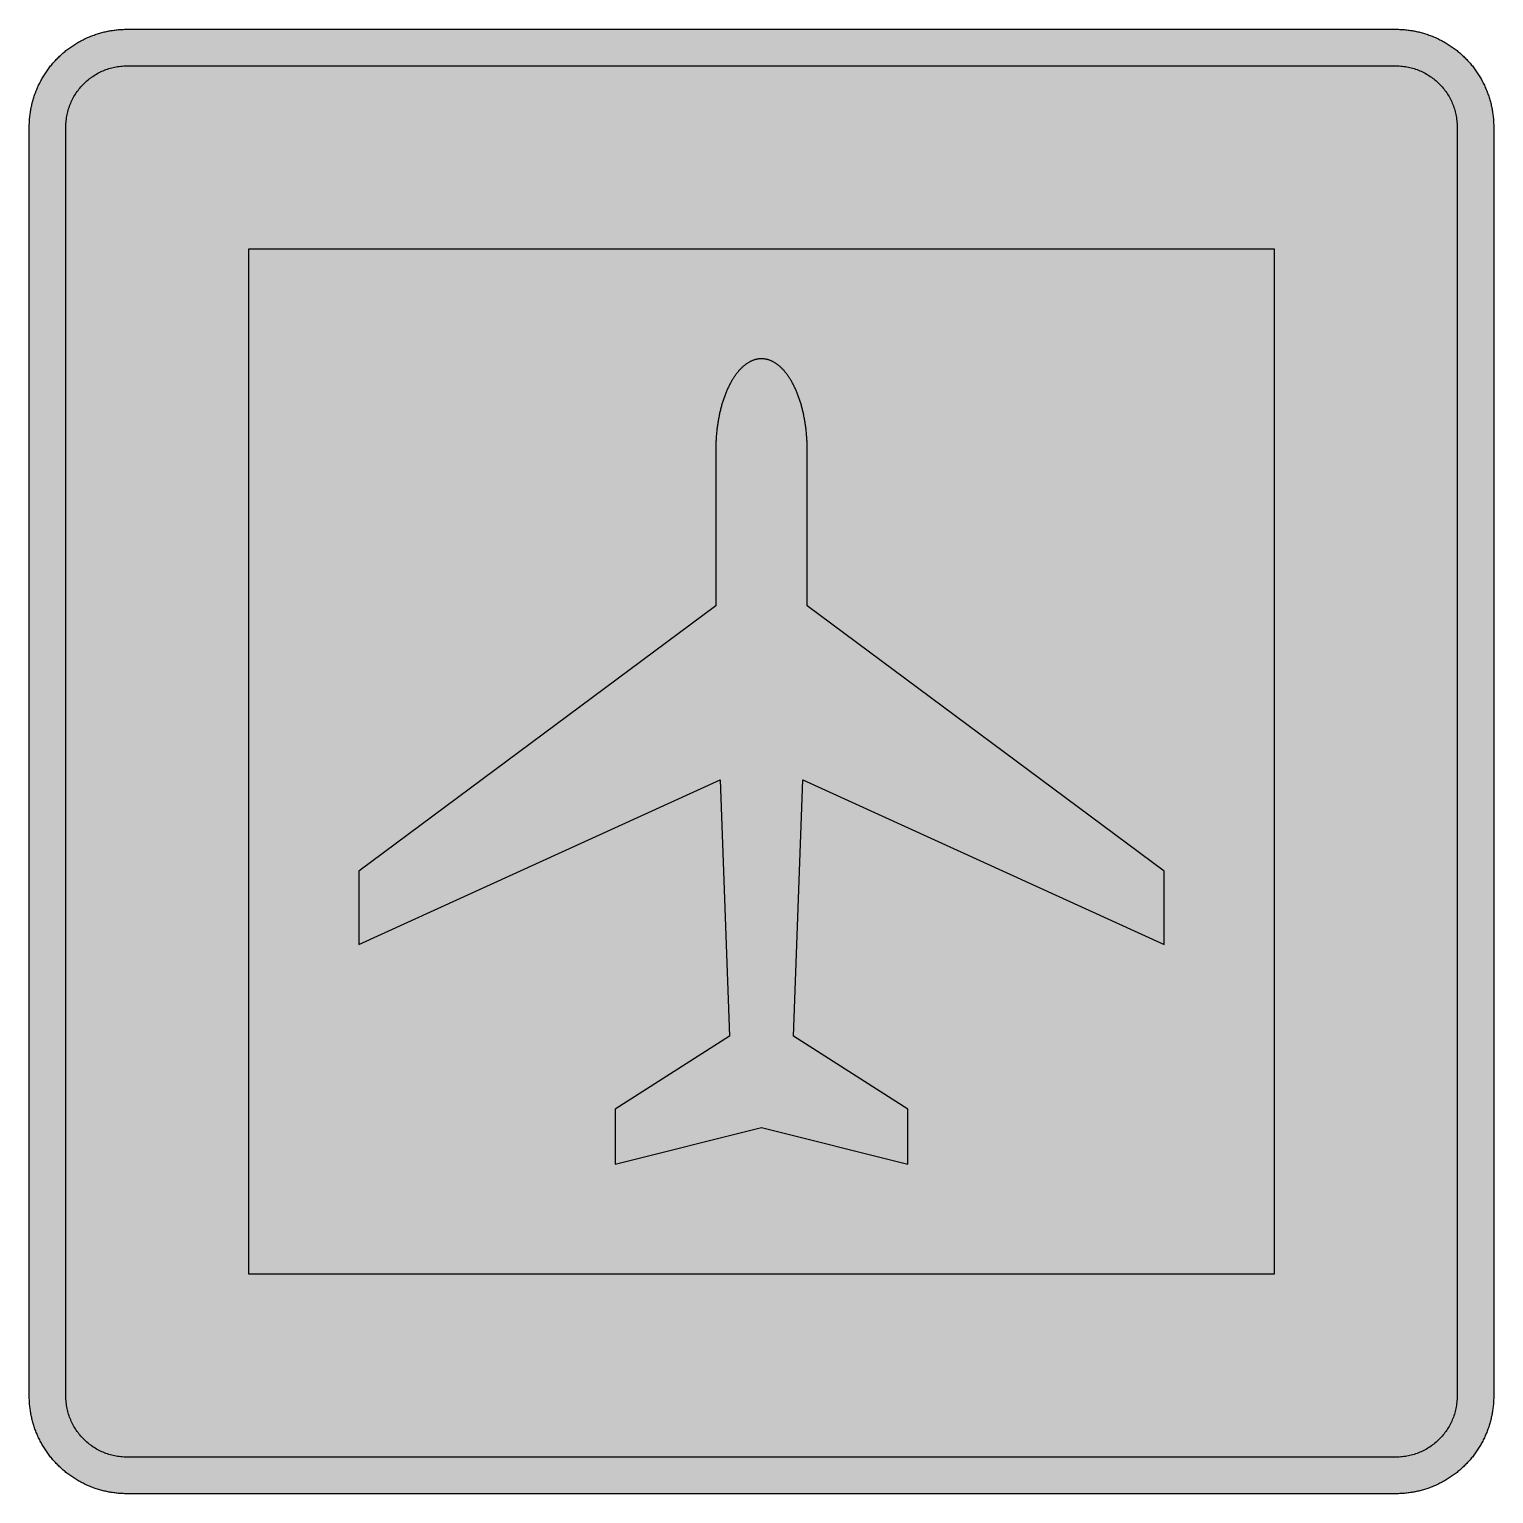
# Model space of a CAD drawing. Header units: millimetres. Extents: x 0 to 212, y 0 to 212.
import ezdxf

# ---------------------------------------------------------------- set-up
doc = ezdxf.new("R2010")
doc.units = ezdxf.units.MM

msp = doc.modelspace()

# ---------------------------------------------------------------- hatches: boundary and pattern name
for color, points in [(254, [(14.1633, 0.0536), (13.9878, 0.0533), (13.8125, 0.0559), (13.6373, 0.061), (13.462, 0.0686), (13.2893, 0.0787), (13.114, 0.0914), (12.9413, 0.1041), (12.7686, 0.1219), (12.5959, 0.1397), (12.4231, 0.16), (12.2504, 0.1829), (12.0777, 0.2057), (11.9075, 0.2337), (11.7373, 0.2616), (11.5672, 0.2921), (11.397, 0.3251), (11.2268, 0.3607), (11.0592, 0.3988), (10.8915, 0.4369), (10.7239, 0.4775), (10.5562, 0.5207), (10.3886, 0.5664), (10.2235, 0.6121), (10.0584, 0.6629), (9.8933, 0.7137), (9.7307, 0.7671), (9.5682, 0.8204), (9.4056, 0.8788), (9.2431, 0.9373), (9.083, 0.9982), (8.923, 1.0617), (8.763, 1.1252), (8.6055, 1.1938), (8.4455, 1.2624), (8.2906, 1.331), (8.1331, 1.4046), (7.9781, 1.4783), (7.8232, 1.5545), (7.6708, 1.6332), (7.5184, 1.7145), (7.366, 1.7958), (7.2161, 1.8796), (7.0663, 1.966), (6.919, 2.0523), (6.7716, 2.1438), (6.6243, 2.2352), (6.4795, 2.3266), (6.3348, 2.4232), (6.19, 2.5197), (6.0477, 2.6187), (5.908, 2.7178), (5.7683, 2.8194), (5.6286, 2.9235), (5.4915, 3.0302), (5.3543, 3.1369), (5.2197, 3.2461), (5.0851, 3.3579), (4.953, 3.4722), (4.8209, 3.5865), (4.6914, 3.7033), (4.5644, 3.8202), (4.4348, 3.9395), (4.3104, 4.0615), (4.1859, 4.1859), (4.0615, 4.3104), (3.9395, 4.4348), (3.8202, 4.5618), (3.7033, 4.6914), (3.5865, 4.8209), (3.4722, 4.953), (3.3579, 5.0851), (3.2487, 5.2197), (3.1369, 5.3543), (3.0302, 5.4915), (2.9235, 5.6286), (2.8194, 5.7683), (2.7178, 5.908), (2.6187, 6.0477), (2.5197, 6.19), (2.4232, 6.3348), (2.3266, 6.477), (2.2352, 6.6243), (2.1438, 6.7691), (2.0523, 6.9164), (1.966, 7.0663), (1.8796, 7.2161), (1.7958, 7.366), (1.7145, 7.5184), (1.6332, 7.6708), (1.5545, 7.8232), (1.4783, 7.9781), (1.4046, 8.1331), (1.331, 8.2906), (1.2598, 8.4455), (1.1913, 8.603), (1.1252, 8.763), (1.0592, 8.923), (0.9982, 9.083), (0.9373, 9.2431), (0.8763, 9.4056), (0.8204, 9.5682), (0.7645, 9.7307), (0.7112, 9.8933), (0.6604, 10.0584), (0.6121, 10.2235), (0.5639, 10.3911), (0.5207, 10.5562), (0.4775, 10.7239), (0.4343, 10.8915), (0.3962, 11.0592), (0.3607, 11.2268), (0.3251, 11.397), (0.2921, 11.5672), (0.2616, 11.7373), (0.2311, 11.9075), (0.2057, 12.0802), (0.1803, 12.2504), (0.1575, 12.4231), (0.1372, 12.5959), (0.1194, 12.7686), (0.1041, 12.9413), (0.0889, 13.1166), (0.0787, 13.2893), (0.0686, 13.4645), (0.061, 13.6373), (0.0559, 13.8125), (0.0508, 13.9878), (0.0508, 14.163), (0.0522, 197.6092), (0.0508, 197.7822), (0.0559, 197.9574), (0.061, 198.1327), (0.0686, 198.308), (0.0787, 198.4807), (0.0889, 198.6559), (0.1041, 198.8287), (0.1194, 199.0014), (0.1372, 199.1741), (0.1575, 199.3468), (0.1803, 199.5195), (0.2057, 199.6923), (0.2311, 199.8624), (0.2616, 200.0326), (0.2921, 200.2028), (0.3251, 200.373), (0.3607, 200.5432), (0.3962, 200.7108), (0.4343, 200.8784), (0.4775, 201.0461), (0.5207, 201.2137), (0.5639, 201.3814), (0.6121, 201.5465), (0.6604, 201.7116), (0.7112, 201.8767), (0.7645, 202.0392), (0.8204, 202.2018), (0.8763, 202.3643), (0.9373, 202.5269), (0.9982, 202.6869), (1.0592, 202.8469), (1.1252, 203.007), (1.1913, 203.1644), (1.2598, 203.3245), (1.331, 203.4794), (1.4046, 203.6369), (1.4783, 203.7918), (1.5545, 203.9468), (1.6332, 204.0992), (1.7145, 204.2516), (1.7958, 204.404), (1.8796, 204.5538), (1.966, 204.7037), (2.0523, 204.851), (2.1438, 204.9983), (2.2352, 205.1456), (2.3266, 205.2904), (2.4232, 205.4352), (2.5197, 205.58), (2.6187, 205.7222), (2.7178, 205.8619), (2.8194, 206.0016), (2.9235, 206.1413), (3.0302, 206.2785), (3.1369, 206.4156), (3.2487, 206.5503), (3.3579, 206.6849), (3.4722, 206.817), (3.5865, 206.949), (3.7033, 207.0786), (3.8202, 207.2056), (3.9395, 207.3351), (4.0615, 207.4596), (4.1859, 207.584), (4.3104, 207.7085), (4.4348, 207.8304), (4.5644, 207.9498), (4.6914, 208.0666), (4.8209, 208.1835), (4.953, 208.2978), (5.0851, 208.4121), (5.2197, 208.5213), (5.3543, 208.6331), (5.4915, 208.7397), (5.6286, 208.8464), (5.7683, 208.9506), (5.908, 209.0522), (6.0477, 209.1512), (6.19, 209.2503), (6.3348, 209.3468), (6.4795, 209.4433), (6.6243, 209.5348), (6.7716, 209.6262), (6.919, 209.7176), (7.0663, 209.804), (7.2161, 209.8904), (7.366, 209.9742), (7.5184, 210.0555), (7.6708, 210.1367), (7.8232, 210.2155), (7.9781, 210.2917), (8.1331, 210.3653), (8.2906, 210.439), (8.4455, 210.5101), (8.6055, 210.5787), (8.763, 210.6447), (8.923, 210.7108), (9.083, 210.7717), (9.2431, 210.8327), (9.4056, 210.8937), (9.5682, 210.9495), (9.7307, 211.0054), (9.8933, 211.0588), (10.0584, 211.1096), (10.2235, 211.1578), (10.3886, 211.2061), (10.5562, 211.2493), (10.7239, 211.2924), (10.8915, 211.3356), (11.0592, 211.3737), (11.2268, 211.4093), (11.397, 211.4448), (11.5672, 211.4779), (11.7373, 211.5083), (11.9075, 211.5388), (12.0777, 211.5642), (12.2504, 211.5896), (12.4231, 211.6125), (12.5959, 211.6328), (12.7686, 211.6506), (12.9413, 211.6658), (13.114, 211.6811), (13.2893, 211.6912), (13.462, 211.7014), (13.6373, 211.709), (13.8125, 211.7141), (13.9878, 211.7192), (14.163, 211.7192), (197.6078, 211.7203), (197.7822, 211.7192), (197.9574, 211.7141), (198.1327, 211.709), (198.3054, 211.7014), (198.4807, 211.6912), (198.6534, 211.6811), (198.8287, 211.6658), (199.0014, 211.6506), (199.1741, 211.6328), (199.3468, 211.6125), (199.5195, 211.5896), (199.6897, 211.5642), (199.8624, 211.5388), (200.0326, 211.5083), (200.2028, 211.4779), (200.373, 211.4448), (200.5432, 211.4093), (200.7108, 211.3737), (200.8784, 211.3356), (201.0461, 211.2924), (201.2137, 211.2493), (201.3788, 211.2061), (201.5465, 211.1578), (201.7116, 211.1096), (201.8767, 211.0588), (202.0392, 211.0054), (202.2018, 210.9495), (202.3643, 210.8937), (202.5269, 210.8327), (202.6869, 210.7717), (202.8469, 210.7108), (203.007, 210.6447), (203.167, 210.5787), (203.3245, 210.5101), (203.4794, 210.439), (203.6369, 210.3653), (203.7918, 210.2917), (203.9468, 210.2155), (204.0992, 210.1367), (204.2516, 210.0555), (204.404, 209.9742), (204.5538, 209.8904), (204.7037, 209.804), (204.8535, 209.7176), (205.0009, 209.6262), (205.1456, 209.5348), (205.293, 209.4433), (205.4352, 209.3468), (205.58, 209.2503), (205.7222, 209.1512), (205.8619, 209.0522), (206.0016, 208.9506), (206.1413, 208.8464), (206.2785, 208.7397), (206.4156, 208.6331), (206.5503, 208.5213), (206.6849, 208.4121), (206.817, 208.2978), (206.949, 208.1835), (207.0786, 208.0666), (207.2081, 207.9498), (207.3351, 207.8304), (207.4596, 207.7085), (207.584, 207.584), (207.7085, 207.4596), (207.8304, 207.3351), (207.9498, 207.2056), (208.0666, 207.0786), (208.1835, 206.949), (208.2978, 206.817), (208.4121, 206.6849), (208.5238, 206.5503), (208.6331, 206.4156), (208.7397, 206.2785), (208.8464, 206.1413), (208.9506, 206.0016), (209.0522, 205.8619), (209.1512, 205.7222), (209.2503, 205.58), (209.3468, 205.4352), (209.4433, 205.2904), (209.5348, 205.1456), (209.6262, 204.9983), (209.7176, 204.851), (209.804, 204.7037), (209.8904, 204.5538), (209.9742, 204.404), (210.0555, 204.2516), (210.1367, 204.0992), (210.2155, 203.9468), (210.2917, 203.7918), (210.3653, 203.6369), (210.439, 203.4794), (210.5076, 203.3245), (210.5762, 203.1644), (210.6447, 203.007), (210.7082, 202.8469), (210.7717, 202.6869), (210.8327, 202.5269), (210.8911, 202.3643), (210.9495, 202.2018), (211.0029, 202.0392), (211.0562, 201.8767), (211.107, 201.7116), (211.1578, 201.5465), (211.2035, 201.3814), (211.2493, 201.2137), (211.2924, 201.0461), (211.3331, 200.8784), (211.3712, 200.7108), (211.4093, 200.5432), (211.4448, 200.373), (211.4779, 200.2028), (211.5083, 200.0326), (211.5363, 199.8624), (211.5642, 199.6923), (211.5871, 199.5195), (211.6099, 199.3468), (211.6303, 199.1741), (211.648, 199.0014), (211.6658, 198.8287), (211.6785, 198.6559), (211.6912, 198.4807), (211.7014, 198.308), (211.709, 198.1327), (211.7141, 197.9574), (211.7166, 197.7822), (211.7166, 197.6069), (211.7189, 14.1647), (211.7166, 13.9878), (211.7141, 13.8125), (211.709, 13.6373), (211.7014, 13.4645), (211.6912, 13.2893), (211.6785, 13.1166), (211.6658, 12.9413), (211.648, 12.7686), (211.6303, 12.5959), (211.6099, 12.4231), (211.5871, 12.2504), (211.5642, 12.0802), (211.5363, 11.9075), (211.5083, 11.7373), (211.4779, 11.5672), (211.4448, 11.397), (211.4093, 11.2268), (211.3712, 11.0592), (211.3331, 10.8915), (211.2924, 10.7239), (211.2493, 10.5562), (211.2035, 10.3911), (211.1578, 10.2235), (211.107, 10.0584), (211.0562, 9.8933), (211.0029, 9.7307), (210.9495, 9.5682), (210.8911, 9.4056), (210.8327, 9.2431), (210.7717, 9.083), (210.7082, 8.923), (210.6447, 8.763), (210.5762, 8.603), (210.5076, 8.4455), (210.439, 8.2906), (210.3653, 8.1331), (210.2917, 7.9781), (210.2155, 7.8232), (210.1367, 7.6708), (210.0555, 7.5184), (209.9742, 7.366), (209.8904, 7.2161), (209.804, 7.0663), (209.7176, 6.9164), (209.6262, 6.7691), (209.5348, 6.6243), (209.4433, 6.477), (209.3468, 6.3348), (209.2503, 6.19), (209.1512, 6.0477), (209.0522, 5.908), (208.9506, 5.7683), (208.8464, 5.6286), (208.7397, 5.4915), (208.6331, 5.3543), (208.5238, 5.2197), (208.4121, 5.0851), (208.2978, 4.953), (208.1835, 4.8209), (208.0666, 4.6914), (207.9498, 4.5618), (207.8304, 4.4348), (207.7085, 4.3104), (207.584, 4.1859), (207.4596, 4.0615), (207.3351, 3.9395), (207.2081, 3.8202), (207.0786, 3.7033), (206.949, 3.5865), (206.817, 3.4722), (206.6849, 3.3579), (206.5503, 3.2461), (206.4156, 3.1369), (206.2785, 3.0302), (206.1413, 2.9235), (206.0016, 2.8194), (205.8619, 2.7178), (205.7222, 2.6187), (205.58, 2.5197), (205.4352, 2.4232), (205.293, 2.3266), (205.1456, 2.2352), (205.0009, 2.1438), (204.8535, 2.0523), (204.7037, 1.966), (204.5538, 1.8796), (204.404, 1.7958), (204.2516, 1.7145), (204.0992, 1.6332), (203.9468, 1.5545), (203.7918, 1.4783), (203.6369, 1.4046), (203.4794, 1.331), (203.3245, 1.2624), (203.167, 1.1938), (203.007, 1.1252), (202.8469, 1.0617), (202.6869, 0.9982), (202.5269, 0.9373), (202.3643, 0.8788), (202.2018, 0.8204), (202.0392, 0.7671), (201.8767, 0.7137), (201.7116, 0.6629), (201.5465, 0.6121), (201.3788, 0.5664), (201.2137, 0.5207), (201.0461, 0.4775), (200.8784, 0.4369), (200.7108, 0.3988), (200.5432, 0.3607), (200.373, 0.3251), (200.2028, 0.2921), (200.0326, 0.2616), (199.8624, 0.2337), (199.6897, 0.2057), (199.5195, 0.1829), (199.3468, 0.16), (199.1741, 0.1397), (199.0014, 0.1219), (198.8287, 0.1041), (198.6534, 0.0914), (198.4807, 0.0787), (198.3054, 0.0686), (198.1327, 0.061), (197.9574, 0.0559), (197.7822, 0.0533), (197.6069, 0.0533)]), (144, [(14.1633, 5.3453), (13.9344, 5.3467), (13.7084, 5.3543), (13.4849, 5.3696), (13.2613, 5.3899), (13.0378, 5.4153), (12.8194, 5.4458), (12.6009, 5.4813), (12.385, 5.522), (12.1717, 5.5702), (11.9583, 5.621), (11.7475, 5.6794), (11.5392, 5.7404), (11.3335, 5.8064), (11.1303, 5.8801), (10.9296, 5.9563), (10.729, 6.0376), (10.5334, 6.1239), (10.3378, 6.2128), (10.1473, 6.3094), (9.9593, 6.4084), (9.7714, 6.5126), (9.5885, 6.6218), (9.4082, 6.7335), (9.2304, 6.8504), (9.0576, 6.9698), (8.8849, 7.0968), (8.7173, 7.2238), (8.5522, 7.3584), (8.3896, 7.4955), (8.2321, 7.6352), (8.0772, 7.78), (7.9273, 7.9273), (7.7775, 8.0772), (7.6352, 8.2321), (7.493, 8.3922), (7.3558, 8.5522), (7.2238, 8.7173), (7.0942, 8.8875), (6.9698, 9.0576), (6.8504, 9.2329), (6.7335, 9.4107), (6.6192, 9.591), (6.5126, 9.7739), (6.4084, 9.9593), (6.3068, 10.1473), (6.2128, 10.3403), (6.1214, 10.5334), (6.035, 10.7315), (5.9538, 10.9296), (5.8776, 11.1303), (5.8064, 11.3335), (5.7404, 11.5418), (5.6769, 11.75), (5.621, 11.9583), (5.5677, 12.1717), (5.522, 12.385), (5.4813, 12.6009), (5.4432, 12.8194), (5.4127, 13.0404), (5.3873, 13.2613), (5.3696, 13.4849), (5.3543, 13.7084), (5.3467, 13.937), (5.3416, 14.163), (5.3439, 197.6092), (5.3467, 197.8355), (5.3543, 198.0616), (5.3696, 198.2851), (5.3873, 198.5086), (5.4127, 198.7321), (5.4432, 198.9506), (5.4813, 199.169), (5.522, 199.3849), (5.5677, 199.5983), (5.621, 199.8116), (5.6769, 200.0225), (5.7404, 200.2307), (5.8064, 200.4365), (5.8776, 200.6397), (5.9538, 200.8403), (6.035, 201.041), (6.1214, 201.2366), (6.2128, 201.4322), (6.3068, 201.6227), (6.4084, 201.8106), (6.5126, 201.9986), (6.6192, 202.1815), (6.7335, 202.3618), (6.8504, 202.5396), (6.9698, 202.7123), (7.0942, 202.885), (7.2238, 203.0527), (7.3558, 203.2178), (7.493, 203.3803), (7.6352, 203.5378), (7.7775, 203.6928), (7.9273, 203.8426), (8.0772, 203.9925), (8.2321, 204.1347), (8.3896, 204.277), (8.5522, 204.4141), (8.7173, 204.5462), (8.8849, 204.6757), (9.0576, 204.8002), (9.2304, 204.9196), (9.4082, 205.0364), (9.5885, 205.1507), (9.7714, 205.2574), (9.9593, 205.3615), (10.1473, 205.4631), (10.3378, 205.5571), (10.5334, 205.6486), (10.729, 205.7349), (10.9296, 205.8162), (11.1303, 205.8924), (11.3335, 205.9635), (11.5392, 206.0296), (11.7475, 206.0931), (11.9583, 206.1489), (12.1717, 206.2023), (12.385, 206.248), (12.6009, 206.2886), (12.8194, 206.3267), (13.0378, 206.3572), (13.2613, 206.3826), (13.4849, 206.4004), (13.7084, 206.4156), (13.9344, 206.4233), (14.163, 206.4283), (197.6078, 206.4286), (197.833, 206.4233), (198.0616, 206.4156), (198.2851, 206.4004), (198.5086, 206.3826), (198.7296, 206.3572), (198.9506, 206.3267), (199.169, 206.2886), (199.3849, 206.248), (199.5983, 206.2023), (199.8116, 206.1489), (200.0199, 206.0931), (200.2282, 206.0296), (200.4365, 205.9635), (200.6397, 205.8924), (200.8403, 205.8162), (201.0385, 205.7349), (201.2366, 205.6486), (201.4296, 205.5571), (201.6227, 205.4631), (201.8106, 205.3615), (201.996, 205.2574), (202.1789, 205.1507), (202.3593, 205.0364), (202.5371, 204.9196), (202.7123, 204.8002), (202.8825, 204.6757), (203.0527, 204.5462), (203.2178, 204.4141), (203.3778, 204.277), (203.5378, 204.1347), (203.6928, 203.9925), (203.8426, 203.8426), (203.9899, 203.6928), (204.1347, 203.5378), (204.2744, 203.3803), (204.4116, 203.2178), (204.5462, 203.0527), (204.6732, 202.885), (204.8002, 202.7123), (204.9196, 202.5396), (205.0364, 202.3618), (205.1482, 202.1815), (205.2574, 201.9986), (205.3615, 201.8106), (205.4606, 201.6227), (205.5571, 201.4322), (205.646, 201.2366), (205.7324, 201.041), (205.8137, 200.8403), (205.8899, 200.6397), (205.9635, 200.4365), (206.0296, 200.2307), (206.0905, 200.0225), (206.1489, 199.8116), (206.1997, 199.5983), (206.248, 199.3849), (206.2886, 199.169), (206.3242, 198.9506), (206.3547, 198.7321), (206.3801, 198.5086), (206.4004, 198.2851), (206.4156, 198.0616), (206.4233, 197.8355), (206.4258, 197.6069), (206.4272, 14.1647), (206.4233, 13.937), (206.4156, 13.7084), (206.4004, 13.4849), (206.3801, 13.2613), (206.3547, 13.0404), (206.3242, 12.8194), (206.2886, 12.6009), (206.248, 12.385), (206.1997, 12.1717), (206.1489, 11.9583), (206.0905, 11.75), (206.0296, 11.5418), (205.9635, 11.3335), (205.8899, 11.1303), (205.8137, 10.9296), (205.7324, 10.7315), (205.646, 10.5334), (205.5571, 10.3403), (205.4606, 10.1473), (205.3615, 9.9593), (205.2574, 9.7739), (205.1482, 9.591), (205.0364, 9.4107), (204.9196, 9.2329), (204.8002, 9.0576), (204.6732, 8.8875), (204.5462, 8.7173), (204.4116, 8.5522), (204.2744, 8.3922), (204.1347, 8.2321), (203.9899, 8.0772), (203.8426, 7.9273), (203.6928, 7.78), (203.5378, 7.6352), (203.3778, 7.4955), (203.2178, 7.3584), (203.0527, 7.2238), (202.8825, 7.0968), (202.7123, 6.9698), (202.5371, 6.8504), (202.3593, 6.7335), (202.1789, 6.6218), (201.996, 6.5126), (201.8106, 6.4084), (201.6227, 6.3094), (201.4296, 6.2128), (201.2366, 6.1239), (201.0385, 6.0376), (200.8403, 5.9563), (200.6397, 5.8801), (200.4365, 5.8064), (200.2282, 5.7404), (200.0199, 5.6794), (199.8116, 5.621), (199.5983, 5.5702), (199.3849, 5.522), (199.169, 5.4813), (198.9506, 5.4458), (198.7296, 5.4153), (198.5086, 5.3899), (198.2851, 5.3696), (198.0616, 5.3543), (197.833, 5.3467), (197.6069, 5.3442)]), (254, [(31.8022, 179.9703), (179.9689, 179.9703), (179.9689, 31.8036), (31.8022, 31.8036)]), (59, [(105.8855, 52.9703), (127.0522, 47.6786), (127.0522, 55.6161), (110.5158, 66.1994), (111.8387, 103.2411), (164.0939, 79.4286), (164.0939, 90.0119), (112.5001, 128.3765), (112.5001, 150.8661), (112.4991, 151.0284), (112.4966, 151.1935), (112.4941, 151.3561), (112.4915, 151.5212), (112.4864, 151.6837), (112.4814, 151.8463), (112.4737, 152.0088), (112.4661, 152.1714), (112.4585, 152.334), (112.4483, 152.4965), (112.4382, 152.6565), (112.4255, 152.8191), (112.4128, 152.9791), (112.4001, 153.1391), (112.3874, 153.2992), (112.3696, 153.4566), (112.3544, 153.6167), (112.3366, 153.7741), (112.3188, 153.9316), (112.2985, 154.0891), (112.2807, 154.2466), (112.2578, 154.4015), (112.2375, 154.5565), (112.2121, 154.7114), (112.1893, 154.8663), (112.1639, 155.0213), (112.1385, 155.1737), (112.1131, 155.3261), (112.0851, 155.4759), (112.0546, 155.6283), (112.0267, 155.7782), (111.9962, 155.9281), (111.9657, 156.0754), (111.9327, 156.2227), (111.8997, 156.37), (111.8641, 156.5173), (111.8311, 156.6621), (111.7956, 156.8069), (111.7575, 156.9517), (111.7194, 157.0939), (111.6813, 157.2362), (111.6432, 157.3784), (111.6025, 157.5181), (111.5619, 157.6578), (111.5187, 157.795), (111.4755, 157.9321), (111.4323, 158.0693), (111.3892, 158.2039), (111.3434, 158.3385), (111.2952, 158.4706), (111.2495, 158.6052), (111.2012, 158.7348), (111.1529, 158.8643), (111.1021, 158.9938), (111.0513, 159.1208), (111.0005, 159.2478), (110.9497, 159.3748), (110.8964, 159.4993), (110.8431, 159.6212), (110.7872, 159.7431), (110.7313, 159.8651), (110.6754, 159.9844), (110.6195, 160.1013), (110.5611, 160.2181), (110.5027, 160.335), (110.4443, 160.4493), (110.3833, 160.561), (110.3249, 160.6702), (110.2639, 160.7795), (110.2004, 160.8887), (110.1395, 160.9928), (110.076, 161.097), (110.0125, 161.2011), (109.949, 161.3002), (109.8855, 161.3992), (109.8194, 161.4983), (109.7534, 161.5923), (109.6874, 161.6862), (109.6213, 161.7802), (109.5553, 161.8717), (109.4867, 161.9606), (109.4181, 162.0469), (109.3495, 162.1333), (109.281, 162.2171), (109.2098, 162.2984), (109.1413, 162.3797), (109.0701, 162.4584), (108.999, 162.5346), (108.9279, 162.6108), (108.8568, 162.6845), (108.7831, 162.7556), (108.712, 162.8242), (108.6383, 162.8927), (108.5647, 162.9588), (108.491, 163.0248), (108.4148, 163.0858), (108.3412, 163.1467), (108.265, 163.2052), (108.1913, 163.2636), (108.1151, 163.3195), (108.0389, 163.3728), (107.9627, 163.4236), (107.8865, 163.4744), (107.8078, 163.5227), (107.7316, 163.5684), (107.6528, 163.6116), (107.5741, 163.6547), (107.4979, 163.6954), (107.4191, 163.7335), (107.3404, 163.769), (107.2591, 163.8046), (107.1804, 163.8376), (107.1016, 163.8681), (107.0204, 163.896), (106.9416, 163.924), (106.8603, 163.9494), (106.7816, 163.9722), (106.7003, 163.9926), (106.619, 164.0129), (106.5378, 164.0281), (106.4565, 164.0434), (106.3752, 164.0586), (106.2939, 164.0688), (106.2126, 164.0789), (106.1314, 164.084), (106.0475, 164.0891), (105.9663, 164.0942), (105.885, 164.0942), (105.8012, 164.0942), (105.7199, 164.0891), (105.6386, 164.084), (105.5573, 164.0789), (105.4735, 164.0688), (105.3922, 164.0586), (105.3109, 164.0434), (105.2297, 164.0281), (105.1484, 164.0129), (105.0696, 163.9926), (104.9884, 163.9722), (104.9071, 163.9494), (104.8283, 163.924), (104.7471, 163.896), (104.6683, 163.8681), (104.587, 163.8376), (104.5083, 163.8046), (104.4296, 163.769), (104.3508, 163.7335), (104.2721, 163.6954), (104.1933, 163.6547), (104.1146, 163.6116), (104.0384, 163.5684), (103.9597, 163.5227), (103.8835, 163.4744), (103.8073, 163.4236), (103.7311, 163.3728), (103.6549, 163.3195), (103.5787, 163.2636), (103.5025, 163.2052), (103.4288, 163.1467), (103.3526, 163.0858), (103.2789, 163.0248), (103.2053, 162.9588), (103.1316, 162.8927), (103.058, 162.8242), (102.9843, 162.7556), (102.9132, 162.6845), (102.8421, 162.6108), (102.7709, 162.5346), (102.6998, 162.4584), (102.6287, 162.3797), (102.5576, 162.2984), (102.489, 162.2171), (102.4204, 162.1333), (102.3493, 162.0469), (102.2833, 161.9606), (102.2147, 161.8717), (102.1486, 161.7802), (102.0801, 161.6862), (102.014, 161.5923), (101.9505, 161.4983), (101.8845, 161.3992), (101.821, 161.3002), (101.7549, 161.2011), (101.6914, 161.097), (101.6305, 160.9928), (101.567, 160.8887), (101.506, 160.7795), (101.4451, 160.6702), (101.3841, 160.561), (101.3257, 160.4493), (101.2647, 160.335), (101.2063, 160.2181), (101.1504, 160.1013), (101.092, 159.9844), (101.0361, 159.8651), (100.9802, 159.7431), (100.9269, 159.6212), (100.8736, 159.4993), (100.8202, 159.3748), (100.7669, 159.2478), (100.7161, 159.1208), (100.6653, 158.9938), (100.617, 158.8643), (100.5688, 158.7348), (100.5205, 158.6052), (100.4722, 158.4706), (100.4265, 158.3385), (100.3808, 158.2039), (100.3376, 158.0693), (100.2944, 157.9321), (100.2513, 157.795), (100.2081, 157.6578), (100.1674, 157.5181), (100.1268, 157.3784), (100.0887, 157.2362), (100.0481, 157.0939), (100.0125, 156.9517), (99.9744, 156.8069), (99.9388, 156.6621), (99.9033, 156.5173), (99.8703, 156.37), (99.8372, 156.2227), (99.8042, 156.0754), (99.7737, 155.9281), (99.7433, 155.7782), (99.7128, 155.6283), (99.6848, 155.4759), (99.6569, 155.3261), (99.6315, 155.1737), (99.6036, 155.0213), (99.5807, 154.8663), (99.5553, 154.7114), (99.5324, 154.5565), (99.5096, 154.4015), (99.4893, 154.2466), (99.4689, 154.0891), (99.4512, 153.9316), (99.4308, 153.7741), (99.4156, 153.6167), (99.3978, 153.4566), (99.3826, 153.2992), (99.3673, 153.1391), (99.3546, 152.9791), (99.3419, 152.8191), (99.3318, 152.6565), (99.3191, 152.4965), (99.3115, 152.334), (99.3013, 152.1714), (99.2937, 152.0088), (99.2886, 151.8463), (99.2835, 151.6837), (99.2784, 151.5212), (99.2734, 151.3561), (99.2708, 151.1935), (99.2708, 151.0284), (99.2708, 150.8658), (99.271, 128.3765), (47.6772, 90.0119), (47.6772, 79.4286), (99.9324, 103.2411), (101.2553, 66.1994), (84.7189, 55.6161), (84.7189, 47.6786)])]:
    msp.add_hatch(color=color).paths.add_polyline_path(points)

# ---------------------------------------------------------------- linework, layer by layer
at = {"color": 254}
for points in [[(14.1633, 0.0536), (13.9878, 0.0533), (13.8125, 0.0559), (13.6373, 0.061), (13.462, 0.0686), (13.2893, 0.0787), (13.114, 0.0914), (12.9413, 0.1041), (12.7686, 0.1219), (12.5959, 0.1397), (12.4231, 0.16), (12.2504, 0.1829), (12.0777, 0.2057), (11.9075, 0.2337), (11.7373, 0.2616), (11.5672, 0.2921), (11.397, 0.3251), (11.2268, 0.3607), (11.0592, 0.3988), (10.8915, 0.4369), (10.7239, 0.4775), (10.5562, 0.5207), (10.3886, 0.5664), (10.2235, 0.6121), (10.0584, 0.6629), (9.8933, 0.7137), (9.7307, 0.7671), (9.5682, 0.8204), (9.4056, 0.8788), (9.2431, 0.9373), (9.083, 0.9982), (8.923, 1.0617), (8.763, 1.1252), (8.6055, 1.1938), (8.4455, 1.2624), (8.2906, 1.331), (8.1331, 1.4046), (7.9781, 1.4783), (7.8232, 1.5545), (7.6708, 1.6332), (7.5184, 1.7145), (7.366, 1.7958), (7.2161, 1.8796), (7.0663, 1.966), (6.919, 2.0523), (6.7716, 2.1438), (6.6243, 2.2352), (6.4795, 2.3266), (6.3348, 2.4232), (6.19, 2.5197), (6.0477, 2.6187), (5.908, 2.7178), (5.7683, 2.8194), (5.6286, 2.9235), (5.4915, 3.0302), (5.3543, 3.1369), (5.2197, 3.2461), (5.0851, 3.3579), (4.953, 3.4722), (4.8209, 3.5865), (4.6914, 3.7033), (4.5644, 3.8202), (4.4348, 3.9395), (4.3104, 4.0615), (4.1859, 4.1859), (4.0615, 4.3104), (3.9395, 4.4348), (3.8202, 4.5618), (3.7033, 4.6914), (3.5865, 4.8209), (3.4722, 4.953), (3.3579, 5.0851), (3.2487, 5.2197), (3.1369, 5.3543), (3.0302, 5.4915), (2.9235, 5.6286), (2.8194, 5.7683), (2.7178, 5.908), (2.6187, 6.0477), (2.5197, 6.19), (2.4232, 6.3348), (2.3266, 6.477), (2.2352, 6.6243), (2.1438, 6.7691), (2.0523, 6.9164), (1.966, 7.0663), (1.8796, 7.2161), (1.7958, 7.366), (1.7145, 7.5184), (1.6332, 7.6708), (1.5545, 7.8232), (1.4783, 7.9781), (1.4046, 8.1331), (1.331, 8.2906), (1.2598, 8.4455), (1.1913, 8.603), (1.1252, 8.763), (1.0592, 8.923), (0.9982, 9.083), (0.9373, 9.2431), (0.8763, 9.4056), (0.8204, 9.5682), (0.7645, 9.7307), (0.7112, 9.8933), (0.6604, 10.0584), (0.6121, 10.2235), (0.5639, 10.3911), (0.5207, 10.5562), (0.4775, 10.7239), (0.4343, 10.8915), (0.3962, 11.0592), (0.3607, 11.2268), (0.3251, 11.397), (0.2921, 11.5672), (0.2616, 11.7373), (0.2311, 11.9075), (0.2057, 12.0802), (0.1803, 12.2504), (0.1575, 12.4231), (0.1372, 12.5959), (0.1194, 12.7686), (0.1041, 12.9413), (0.0889, 13.1166), (0.0787, 13.2893), (0.0686, 13.4645), (0.061, 13.6373), (0.0559, 13.8125), (0.0508, 13.9878), (0.0508, 14.163), (0.0522, 197.6092), (0.0508, 197.7822), (0.0559, 197.9574), (0.061, 198.1327), (0.0686, 198.308), (0.0787, 198.4807), (0.0889, 198.6559), (0.1041, 198.8287), (0.1194, 199.0014), (0.1372, 199.1741), (0.1575, 199.3468), (0.1803, 199.5195), (0.2057, 199.6923), (0.2311, 199.8624), (0.2616, 200.0326), (0.2921, 200.2028), (0.3251, 200.373), (0.3607, 200.5432), (0.3962, 200.7108), (0.4343, 200.8784), (0.4775, 201.0461), (0.5207, 201.2137), (0.5639, 201.3814), (0.6121, 201.5465), (0.6604, 201.7116), (0.7112, 201.8767), (0.7645, 202.0392), (0.8204, 202.2018), (0.8763, 202.3643), (0.9373, 202.5269), (0.9982, 202.6869), (1.0592, 202.8469), (1.1252, 203.007), (1.1913, 203.1644), (1.2598, 203.3245), (1.331, 203.4794), (1.4046, 203.6369), (1.4783, 203.7918), (1.5545, 203.9468), (1.6332, 204.0992), (1.7145, 204.2516), (1.7958, 204.404), (1.8796, 204.5538), (1.966, 204.7037), (2.0523, 204.851), (2.1438, 204.9983), (2.2352, 205.1456), (2.3266, 205.2904), (2.4232, 205.4352), (2.5197, 205.58), (2.6187, 205.7222), (2.7178, 205.8619), (2.8194, 206.0016), (2.9235, 206.1413), (3.0302, 206.2785), (3.1369, 206.4156), (3.2487, 206.5503), (3.3579, 206.6849), (3.4722, 206.817), (3.5865, 206.949), (3.7033, 207.0786), (3.8202, 207.2056), (3.9395, 207.3351), (4.0615, 207.4596), (4.1859, 207.584), (4.3104, 207.7085), (4.4348, 207.8304), (4.5644, 207.9498), (4.6914, 208.0666), (4.8209, 208.1835), (4.953, 208.2978), (5.0851, 208.4121), (5.2197, 208.5213), (5.3543, 208.6331), (5.4915, 208.7397), (5.6286, 208.8464), (5.7683, 208.9506), (5.908, 209.0522), (6.0477, 209.1512), (6.19, 209.2503), (6.3348, 209.3468), (6.4795, 209.4433), (6.6243, 209.5348), (6.7716, 209.6262), (6.919, 209.7176), (7.0663, 209.804), (7.2161, 209.8904), (7.366, 209.9742), (7.5184, 210.0555), (7.6708, 210.1367), (7.8232, 210.2155), (7.9781, 210.2917), (8.1331, 210.3653), (8.2906, 210.439), (8.4455, 210.5101), (8.6055, 210.5787), (8.763, 210.6447), (8.923, 210.7108), (9.083, 210.7717), (9.2431, 210.8327), (9.4056, 210.8937), (9.5682, 210.9495), (9.7307, 211.0054), (9.8933, 211.0588), (10.0584, 211.1096), (10.2235, 211.1578), (10.3886, 211.2061), (10.5562, 211.2493), (10.7239, 211.2924), (10.8915, 211.3356), (11.0592, 211.3737), (11.2268, 211.4093), (11.397, 211.4448), (11.5672, 211.4779), (11.7373, 211.5083), (11.9075, 211.5388), (12.0777, 211.5642), (12.2504, 211.5896), (12.4231, 211.6125), (12.5959, 211.6328), (12.7686, 211.6506), (12.9413, 211.6658), (13.114, 211.6811), (13.2893, 211.6912), (13.462, 211.7014), (13.6373, 211.709), (13.8125, 211.7141), (13.9878, 211.7192), (14.163, 211.7192), (197.6078, 211.7203), (197.7822, 211.7192), (197.9574, 211.7141), (198.1327, 211.709), (198.3054, 211.7014), (198.4807, 211.6912), (198.6534, 211.6811), (198.8287, 211.6658), (199.0014, 211.6506), (199.1741, 211.6328), (199.3468, 211.6125), (199.5195, 211.5896), (199.6897, 211.5642), (199.8624, 211.5388), (200.0326, 211.5083), (200.2028, 211.4779), (200.373, 211.4448), (200.5432, 211.4093), (200.7108, 211.3737), (200.8784, 211.3356), (201.0461, 211.2924), (201.2137, 211.2493), (201.3788, 211.2061), (201.5465, 211.1578), (201.7116, 211.1096), (201.8767, 211.0588), (202.0392, 211.0054), (202.2018, 210.9495), (202.3643, 210.8937), (202.5269, 210.8327), (202.6869, 210.7717), (202.8469, 210.7108), (203.007, 210.6447), (203.167, 210.5787), (203.3245, 210.5101), (203.4794, 210.439), (203.6369, 210.3653), (203.7918, 210.2917), (203.9468, 210.2155), (204.0992, 210.1367), (204.2516, 210.0555), (204.404, 209.9742), (204.5538, 209.8904), (204.7037, 209.804), (204.8535, 209.7176), (205.0009, 209.6262), (205.1456, 209.5348), (205.293, 209.4433), (205.4352, 209.3468), (205.58, 209.2503), (205.7222, 209.1512), (205.8619, 209.0522), (206.0016, 208.9506), (206.1413, 208.8464), (206.2785, 208.7397), (206.4156, 208.6331), (206.5503, 208.5213), (206.6849, 208.4121), (206.817, 208.2978), (206.949, 208.1835), (207.0786, 208.0666), (207.2081, 207.9498), (207.3351, 207.8304), (207.4596, 207.7085), (207.584, 207.584), (207.7085, 207.4596), (207.8304, 207.3351), (207.9498, 207.2056), (208.0666, 207.0786), (208.1835, 206.949), (208.2978, 206.817), (208.4121, 206.6849), (208.5238, 206.5503), (208.6331, 206.4156), (208.7397, 206.2785), (208.8464, 206.1413), (208.9506, 206.0016), (209.0522, 205.8619), (209.1512, 205.7222), (209.2503, 205.58), (209.3468, 205.4352), (209.4433, 205.2904), (209.5348, 205.1456), (209.6262, 204.9983), (209.7176, 204.851), (209.804, 204.7037), (209.8904, 204.5538), (209.9742, 204.404), (210.0555, 204.2516), (210.1367, 204.0992), (210.2155, 203.9468), (210.2917, 203.7918), (210.3653, 203.6369), (210.439, 203.4794), (210.5076, 203.3245), (210.5762, 203.1644), (210.6447, 203.007), (210.7082, 202.8469), (210.7717, 202.6869), (210.8327, 202.5269), (210.8911, 202.3643), (210.9495, 202.2018), (211.0029, 202.0392), (211.0562, 201.8767), (211.107, 201.7116), (211.1578, 201.5465), (211.2035, 201.3814), (211.2493, 201.2137), (211.2924, 201.0461), (211.3331, 200.8784), (211.3712, 200.7108), (211.4093, 200.5432), (211.4448, 200.373), (211.4779, 200.2028), (211.5083, 200.0326), (211.5363, 199.8624), (211.5642, 199.6923), (211.5871, 199.5195), (211.6099, 199.3468), (211.6303, 199.1741), (211.648, 199.0014), (211.6658, 198.8287), (211.6785, 198.6559), (211.6912, 198.4807), (211.7014, 198.308), (211.709, 198.1327), (211.7141, 197.9574), (211.7166, 197.7822), (211.7166, 197.6069), (211.7189, 14.1647), (211.7166, 13.9878), (211.7141, 13.8125), (211.709, 13.6373), (211.7014, 13.4645), (211.6912, 13.2893), (211.6785, 13.1166), (211.6658, 12.9413), (211.648, 12.7686), (211.6303, 12.5959), (211.6099, 12.4231), (211.5871, 12.2504), (211.5642, 12.0802), (211.5363, 11.9075), (211.5083, 11.7373), (211.4779, 11.5672), (211.4448, 11.397), (211.4093, 11.2268), (211.3712, 11.0592), (211.3331, 10.8915), (211.2924, 10.7239), (211.2493, 10.5562), (211.2035, 10.3911), (211.1578, 10.2235), (211.107, 10.0584), (211.0562, 9.8933), (211.0029, 9.7307), (210.9495, 9.5682), (210.8911, 9.4056), (210.8327, 9.2431), (210.7717, 9.083), (210.7082, 8.923), (210.6447, 8.763), (210.5762, 8.603), (210.5076, 8.4455), (210.439, 8.2906), (210.3653, 8.1331), (210.2917, 7.9781), (210.2155, 7.8232), (210.1367, 7.6708), (210.0555, 7.5184), (209.9742, 7.366), (209.8904, 7.2161), (209.804, 7.0663), (209.7176, 6.9164), (209.6262, 6.7691), (209.5348, 6.6243), (209.4433, 6.477), (209.3468, 6.3348), (209.2503, 6.19), (209.1512, 6.0477), (209.0522, 5.908), (208.9506, 5.7683), (208.8464, 5.6286), (208.7397, 5.4915), (208.6331, 5.3543), (208.5238, 5.2197), (208.4121, 5.0851), (208.2978, 4.953), (208.1835, 4.8209), (208.0666, 4.6914), (207.9498, 4.5618), (207.8304, 4.4348), (207.7085, 4.3104), (207.584, 4.1859), (207.4596, 4.0615), (207.3351, 3.9395), (207.2081, 3.8202), (207.0786, 3.7033), (206.949, 3.5865), (206.817, 3.4722), (206.6849, 3.3579), (206.5503, 3.2461), (206.4156, 3.1369), (206.2785, 3.0302), (206.1413, 2.9235), (206.0016, 2.8194), (205.8619, 2.7178), (205.7222, 2.6187), (205.58, 2.5197), (205.4352, 2.4232), (205.293, 2.3266), (205.1456, 2.2352), (205.0009, 2.1438), (204.8535, 2.0523), (204.7037, 1.966), (204.5538, 1.8796), (204.404, 1.7958), (204.2516, 1.7145), (204.0992, 1.6332), (203.9468, 1.5545), (203.7918, 1.4783), (203.6369, 1.4046), (203.4794, 1.331), (203.3245, 1.2624), (203.167, 1.1938), (203.007, 1.1252), (202.8469, 1.0617), (202.6869, 0.9982), (202.5269, 0.9373), (202.3643, 0.8788), (202.2018, 0.8204), (202.0392, 0.7671), (201.8767, 0.7137), (201.7116, 0.6629), (201.5465, 0.6121), (201.3788, 0.5664), (201.2137, 0.5207), (201.0461, 0.4775), (200.8784, 0.4369), (200.7108, 0.3988), (200.5432, 0.3607), (200.373, 0.3251), (200.2028, 0.2921), (200.0326, 0.2616), (199.8624, 0.2337), (199.6897, 0.2057), (199.5195, 0.1829), (199.3468, 0.16), (199.1741, 0.1397), (199.0014, 0.1219), (198.8287, 0.1041), (198.6534, 0.0914), (198.4807, 0.0787), (198.3054, 0.0686), (198.1327, 0.061), (197.9574, 0.0559), (197.7822, 0.0533), (197.6069, 0.0533), (14.1633, 0.0536)], [(31.8022, 179.9703), (179.9689, 179.9703), (179.9689, 31.8036), (31.8022, 31.8036), (31.8022, 179.9703)]]:
    msp.add_lwpolyline(points, dxfattribs=at)
at = {"color": 144}
msp.add_lwpolyline([(14.1633, 5.3453), (13.9344, 5.3467), (13.7084, 5.3543), (13.4849, 5.3696), (13.2613, 5.3899), (13.0378, 5.4153), (12.8194, 5.4458), (12.6009, 5.4813), (12.385, 5.522), (12.1717, 5.5702), (11.9583, 5.621), (11.7475, 5.6794), (11.5392, 5.7404), (11.3335, 5.8064), (11.1303, 5.8801), (10.9296, 5.9563), (10.729, 6.0376), (10.5334, 6.1239), (10.3378, 6.2128), (10.1473, 6.3094), (9.9593, 6.4084), (9.7714, 6.5126), (9.5885, 6.6218), (9.4082, 6.7335), (9.2304, 6.8504), (9.0576, 6.9698), (8.8849, 7.0968), (8.7173, 7.2238), (8.5522, 7.3584), (8.3896, 7.4955), (8.2321, 7.6352), (8.0772, 7.78), (7.9273, 7.9273), (7.7775, 8.0772), (7.6352, 8.2321), (7.493, 8.3922), (7.3558, 8.5522), (7.2238, 8.7173), (7.0942, 8.8875), (6.9698, 9.0576), (6.8504, 9.2329), (6.7335, 9.4107), (6.6192, 9.591), (6.5126, 9.7739), (6.4084, 9.9593), (6.3068, 10.1473), (6.2128, 10.3403), (6.1214, 10.5334), (6.035, 10.7315), (5.9538, 10.9296), (5.8776, 11.1303), (5.8064, 11.3335), (5.7404, 11.5418), (5.6769, 11.75), (5.621, 11.9583), (5.5677, 12.1717), (5.522, 12.385), (5.4813, 12.6009), (5.4432, 12.8194), (5.4127, 13.0404), (5.3873, 13.2613), (5.3696, 13.4849), (5.3543, 13.7084), (5.3467, 13.937), (5.3416, 14.163), (5.3439, 197.6092), (5.3467, 197.8355), (5.3543, 198.0616), (5.3696, 198.2851), (5.3873, 198.5086), (5.4127, 198.7321), (5.4432, 198.9506), (5.4813, 199.169), (5.522, 199.3849), (5.5677, 199.5983), (5.621, 199.8116), (5.6769, 200.0225), (5.7404, 200.2307), (5.8064, 200.4365), (5.8776, 200.6397), (5.9538, 200.8403), (6.035, 201.041), (6.1214, 201.2366), (6.2128, 201.4322), (6.3068, 201.6227), (6.4084, 201.8106), (6.5126, 201.9986), (6.6192, 202.1815), (6.7335, 202.3618), (6.8504, 202.5396), (6.9698, 202.7123), (7.0942, 202.885), (7.2238, 203.0527), (7.3558, 203.2178), (7.493, 203.3803), (7.6352, 203.5378), (7.7775, 203.6928), (7.9273, 203.8426), (8.0772, 203.9925), (8.2321, 204.1347), (8.3896, 204.277), (8.5522, 204.4141), (8.7173, 204.5462), (8.8849, 204.6757), (9.0576, 204.8002), (9.2304, 204.9196), (9.4082, 205.0364), (9.5885, 205.1507), (9.7714, 205.2574), (9.9593, 205.3615), (10.1473, 205.4631), (10.3378, 205.5571), (10.5334, 205.6486), (10.729, 205.7349), (10.9296, 205.8162), (11.1303, 205.8924), (11.3335, 205.9635), (11.5392, 206.0296), (11.7475, 206.0931), (11.9583, 206.1489), (12.1717, 206.2023), (12.385, 206.248), (12.6009, 206.2886), (12.8194, 206.3267), (13.0378, 206.3572), (13.2613, 206.3826), (13.4849, 206.4004), (13.7084, 206.4156), (13.9344, 206.4233), (14.163, 206.4283), (197.6078, 206.4286), (197.833, 206.4233), (198.0616, 206.4156), (198.2851, 206.4004), (198.5086, 206.3826), (198.7296, 206.3572), (198.9506, 206.3267), (199.169, 206.2886), (199.3849, 206.248), (199.5983, 206.2023), (199.8116, 206.1489), (200.0199, 206.0931), (200.2282, 206.0296), (200.4365, 205.9635), (200.6397, 205.8924), (200.8403, 205.8162), (201.0385, 205.7349), (201.2366, 205.6486), (201.4296, 205.5571), (201.6227, 205.4631), (201.8106, 205.3615), (201.996, 205.2574), (202.1789, 205.1507), (202.3593, 205.0364), (202.5371, 204.9196), (202.7123, 204.8002), (202.8825, 204.6757), (203.0527, 204.5462), (203.2178, 204.4141), (203.3778, 204.277), (203.5378, 204.1347), (203.6928, 203.9925), (203.8426, 203.8426), (203.9899, 203.6928), (204.1347, 203.5378), (204.2744, 203.3803), (204.4116, 203.2178), (204.5462, 203.0527), (204.6732, 202.885), (204.8002, 202.7123), (204.9196, 202.5396), (205.0364, 202.3618), (205.1482, 202.1815), (205.2574, 201.9986), (205.3615, 201.8106), (205.4606, 201.6227), (205.5571, 201.4322), (205.646, 201.2366), (205.7324, 201.041), (205.8137, 200.8403), (205.8899, 200.6397), (205.9635, 200.4365), (206.0296, 200.2307), (206.0905, 200.0225), (206.1489, 199.8116), (206.1997, 199.5983), (206.248, 199.3849), (206.2886, 199.169), (206.3242, 198.9506), (206.3547, 198.7321), (206.3801, 198.5086), (206.4004, 198.2851), (206.4156, 198.0616), (206.4233, 197.8355), (206.4258, 197.6069), (206.4272, 14.1647), (206.4233, 13.937), (206.4156, 13.7084), (206.4004, 13.4849), (206.3801, 13.2613), (206.3547, 13.0404), (206.3242, 12.8194), (206.2886, 12.6009), (206.248, 12.385), (206.1997, 12.1717), (206.1489, 11.9583), (206.0905, 11.75), (206.0296, 11.5418), (205.9635, 11.3335), (205.8899, 11.1303), (205.8137, 10.9296), (205.7324, 10.7315), (205.646, 10.5334), (205.5571, 10.3403), (205.4606, 10.1473), (205.3615, 9.9593), (205.2574, 9.7739), (205.1482, 9.591), (205.0364, 9.4107), (204.9196, 9.2329), (204.8002, 9.0576), (204.6732, 8.8875), (204.5462, 8.7173), (204.4116, 8.5522), (204.2744, 8.3922), (204.1347, 8.2321), (203.9899, 8.0772), (203.8426, 7.9273), (203.6928, 7.78), (203.5378, 7.6352), (203.3778, 7.4955), (203.2178, 7.3584), (203.0527, 7.2238), (202.8825, 7.0968), (202.7123, 6.9698), (202.5371, 6.8504), (202.3593, 6.7335), (202.1789, 6.6218), (201.996, 6.5126), (201.8106, 6.4084), (201.6227, 6.3094), (201.4296, 6.2128), (201.2366, 6.1239), (201.0385, 6.0376), (200.8403, 5.9563), (200.6397, 5.8801), (200.4365, 5.8064), (200.2282, 5.7404), (200.0199, 5.6794), (199.8116, 5.621), (199.5983, 5.5702), (199.3849, 5.522), (199.169, 5.4813), (198.9506, 5.4458), (198.7296, 5.4153), (198.5086, 5.3899), (198.2851, 5.3696), (198.0616, 5.3543), (197.833, 5.3467), (197.6069, 5.3442), (14.1633, 5.3453)], dxfattribs=at)
at = {"color": 59}
msp.add_lwpolyline([(105.8855, 52.9703), (127.0522, 47.6786), (127.0522, 55.6161), (110.5158, 66.1994), (111.8387, 103.2411), (164.0939, 79.4286), (164.0939, 90.0119), (112.5001, 128.3765), (112.5001, 150.8661), (112.4991, 151.0284), (112.4966, 151.1935), (112.4941, 151.3561), (112.4915, 151.5212), (112.4864, 151.6837), (112.4814, 151.8463), (112.4737, 152.0088), (112.4661, 152.1714), (112.4585, 152.334), (112.4483, 152.4965), (112.4382, 152.6565), (112.4255, 152.8191), (112.4128, 152.9791), (112.4001, 153.1391), (112.3874, 153.2992), (112.3696, 153.4566), (112.3544, 153.6167), (112.3366, 153.7741), (112.3188, 153.9316), (112.2985, 154.0891), (112.2807, 154.2466), (112.2578, 154.4015), (112.2375, 154.5565), (112.2121, 154.7114), (112.1893, 154.8663), (112.1639, 155.0213), (112.1385, 155.1737), (112.1131, 155.3261), (112.0851, 155.4759), (112.0546, 155.6283), (112.0267, 155.7782), (111.9962, 155.9281), (111.9657, 156.0754), (111.9327, 156.2227), (111.8997, 156.37), (111.8641, 156.5173), (111.8311, 156.6621), (111.7956, 156.8069), (111.7575, 156.9517), (111.7194, 157.0939), (111.6813, 157.2362), (111.6432, 157.3784), (111.6025, 157.5181), (111.5619, 157.6578), (111.5187, 157.795), (111.4755, 157.9321), (111.4323, 158.0693), (111.3892, 158.2039), (111.3434, 158.3385), (111.2952, 158.4706), (111.2495, 158.6052), (111.2012, 158.7348), (111.1529, 158.8643), (111.1021, 158.9938), (111.0513, 159.1208), (111.0005, 159.2478), (110.9497, 159.3748), (110.8964, 159.4993), (110.8431, 159.6212), (110.7872, 159.7431), (110.7313, 159.8651), (110.6754, 159.9844), (110.6195, 160.1013), (110.5611, 160.2181), (110.5027, 160.335), (110.4443, 160.4493), (110.3833, 160.561), (110.3249, 160.6702), (110.2639, 160.7795), (110.2004, 160.8887), (110.1395, 160.9928), (110.076, 161.097), (110.0125, 161.2011), (109.949, 161.3002), (109.8855, 161.3992), (109.8194, 161.4983), (109.7534, 161.5923), (109.6874, 161.6862), (109.6213, 161.7802), (109.5553, 161.8717), (109.4867, 161.9606), (109.4181, 162.0469), (109.3495, 162.1333), (109.281, 162.2171), (109.2098, 162.2984), (109.1413, 162.3797), (109.0701, 162.4584), (108.999, 162.5346), (108.9279, 162.6108), (108.8568, 162.6845), (108.7831, 162.7556), (108.712, 162.8242), (108.6383, 162.8927), (108.5647, 162.9588), (108.491, 163.0248), (108.4148, 163.0858), (108.3412, 163.1467), (108.265, 163.2052), (108.1913, 163.2636), (108.1151, 163.3195), (108.0389, 163.3728), (107.9627, 163.4236), (107.8865, 163.4744), (107.8078, 163.5227), (107.7316, 163.5684), (107.6528, 163.6116), (107.5741, 163.6547), (107.4979, 163.6954), (107.4191, 163.7335), (107.3404, 163.769), (107.2591, 163.8046), (107.1804, 163.8376), (107.1016, 163.8681), (107.0204, 163.896), (106.9416, 163.924), (106.8603, 163.9494), (106.7816, 163.9722), (106.7003, 163.9926), (106.619, 164.0129), (106.5378, 164.0281), (106.4565, 164.0434), (106.3752, 164.0586), (106.2939, 164.0688), (106.2126, 164.0789), (106.1314, 164.084), (106.0475, 164.0891), (105.9663, 164.0942), (105.885, 164.0942), (105.8012, 164.0942), (105.7199, 164.0891), (105.6386, 164.084), (105.5573, 164.0789), (105.4735, 164.0688), (105.3922, 164.0586), (105.3109, 164.0434), (105.2297, 164.0281), (105.1484, 164.0129), (105.0696, 163.9926), (104.9884, 163.9722), (104.9071, 163.9494), (104.8283, 163.924), (104.7471, 163.896), (104.6683, 163.8681), (104.587, 163.8376), (104.5083, 163.8046), (104.4296, 163.769), (104.3508, 163.7335), (104.2721, 163.6954), (104.1933, 163.6547), (104.1146, 163.6116), (104.0384, 163.5684), (103.9597, 163.5227), (103.8835, 163.4744), (103.8073, 163.4236), (103.7311, 163.3728), (103.6549, 163.3195), (103.5787, 163.2636), (103.5025, 163.2052), (103.4288, 163.1467), (103.3526, 163.0858), (103.2789, 163.0248), (103.2053, 162.9588), (103.1316, 162.8927), (103.058, 162.8242), (102.9843, 162.7556), (102.9132, 162.6845), (102.8421, 162.6108), (102.7709, 162.5346), (102.6998, 162.4584), (102.6287, 162.3797), (102.5576, 162.2984), (102.489, 162.2171), (102.4204, 162.1333), (102.3493, 162.0469), (102.2833, 161.9606), (102.2147, 161.8717), (102.1486, 161.7802), (102.0801, 161.6862), (102.014, 161.5923), (101.9505, 161.4983), (101.8845, 161.3992), (101.821, 161.3002), (101.7549, 161.2011), (101.6914, 161.097), (101.6305, 160.9928), (101.567, 160.8887), (101.506, 160.7795), (101.4451, 160.6702), (101.3841, 160.561), (101.3257, 160.4493), (101.2647, 160.335), (101.2063, 160.2181), (101.1504, 160.1013), (101.092, 159.9844), (101.0361, 159.8651), (100.9802, 159.7431), (100.9269, 159.6212), (100.8736, 159.4993), (100.8202, 159.3748), (100.7669, 159.2478), (100.7161, 159.1208), (100.6653, 158.9938), (100.617, 158.8643), (100.5688, 158.7348), (100.5205, 158.6052), (100.4722, 158.4706), (100.4265, 158.3385), (100.3808, 158.2039), (100.3376, 158.0693), (100.2944, 157.9321), (100.2513, 157.795), (100.2081, 157.6578), (100.1674, 157.5181), (100.1268, 157.3784), (100.0887, 157.2362), (100.0481, 157.0939), (100.0125, 156.9517), (99.9744, 156.8069), (99.9388, 156.6621), (99.9033, 156.5173), (99.8703, 156.37), (99.8372, 156.2227), (99.8042, 156.0754), (99.7737, 155.9281), (99.7433, 155.7782), (99.7128, 155.6283), (99.6848, 155.4759), (99.6569, 155.3261), (99.6315, 155.1737), (99.6036, 155.0213), (99.5807, 154.8663), (99.5553, 154.7114), (99.5324, 154.5565), (99.5096, 154.4015), (99.4893, 154.2466), (99.4689, 154.0891), (99.4512, 153.9316), (99.4308, 153.7741), (99.4156, 153.6167), (99.3978, 153.4566), (99.3826, 153.2992), (99.3673, 153.1391), (99.3546, 152.9791), (99.3419, 152.8191), (99.3318, 152.6565), (99.3191, 152.4965), (99.3115, 152.334), (99.3013, 152.1714), (99.2937, 152.0088), (99.2886, 151.8463), (99.2835, 151.6837), (99.2784, 151.5212), (99.2734, 151.3561), (99.2708, 151.1935), (99.2708, 151.0284), (99.2708, 150.8658), (99.271, 128.3765), (47.6772, 90.0119), (47.6772, 79.4286), (99.9324, 103.2411), (101.2553, 66.1994), (84.7189, 55.6161), (84.7189, 47.6786), (105.8855, 52.9703)], dxfattribs=at)

doc.saveas('drawing.dxf')
